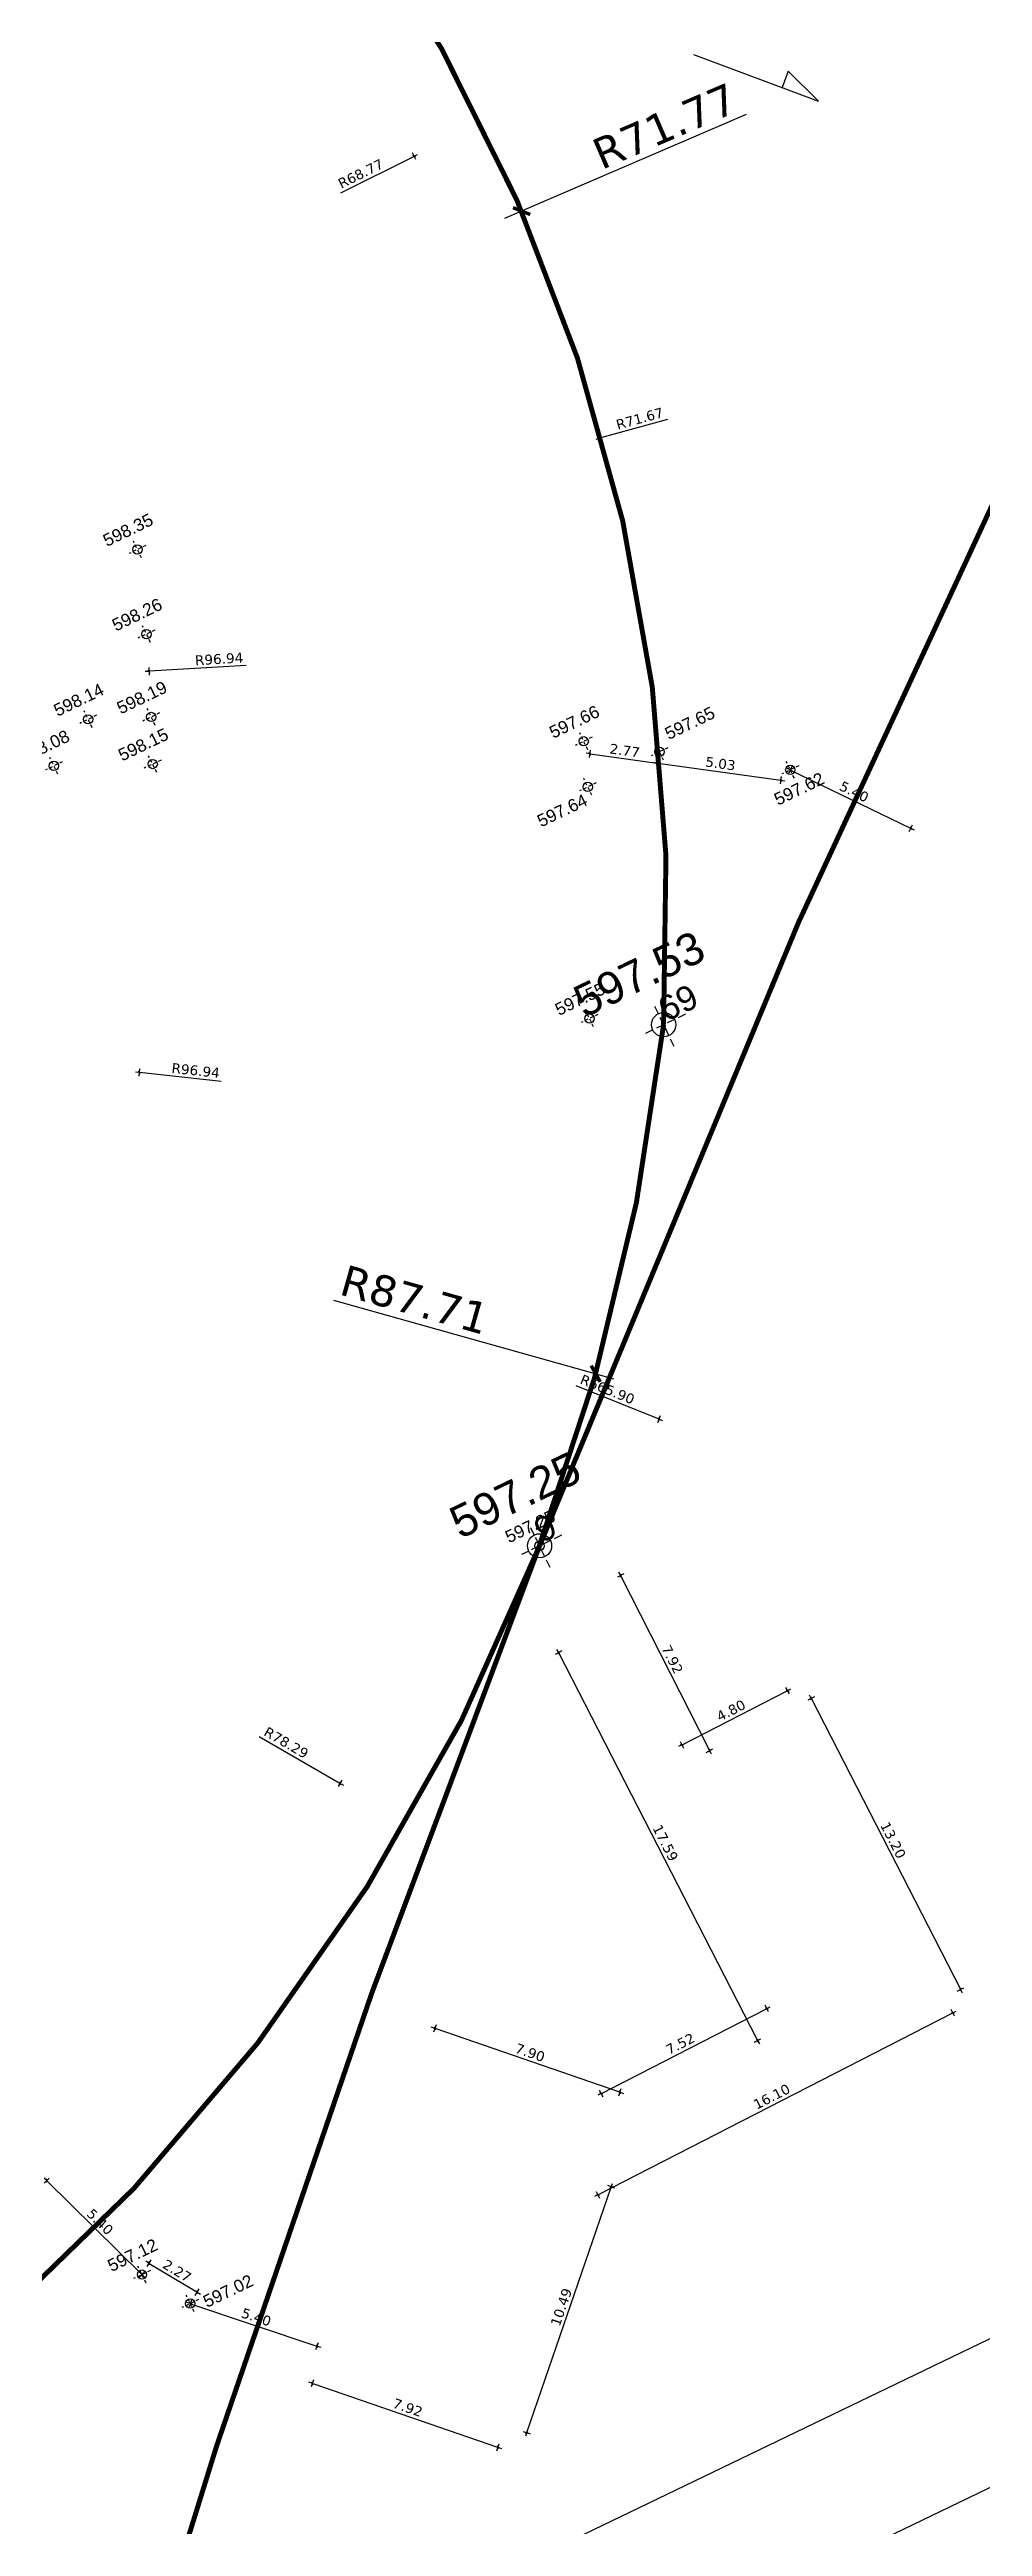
# Model space of a CAD drawing. Header units: metres. Extents: x 679716 to 681053, y 2749449 to 2750332.
# Drawn here: x 680411 to 680448.7, y 2749916.6 to 2750016.5 of the extents above; entities that cross this region are included whole.
import ezdxf
from ezdxf.enums import TextEntityAlignment as Align

# ---------------------------------------------------------------- set-up
doc = ezdxf.new("R2010")
doc.units = ezdxf.units.M
doc.header["$PDSIZE"] = -1
doc.linetypes.add('DASHEDX2', pattern=[1.5, 1, -0.5])
for name, color, linetype in [('01-TX-Length Dimensions 250', 80, 'Continuous'), ('01-TX-Level Main Dimensions 250', 152, 'Continuous'), ('01-TX-Level Secondary Dimensions 250', 10, 'Continuous'), ('01-TX-Main Altimetry 1000', 242, 'Continuous'), ('01-TX-Secondary Altimetry 1000', 152, 'Continuous'), ('01-TX-Secondary Dimensions 1000', 152, 'Continuous')]:
    doc.layers.add(name, color=color, linetype=linetype)
doc.layers.add('02-L-Main Axis', color=244, linetype='DASHEDX2', lineweight=50, true_color=0xa50029)
doc.layers.add('02-L-Secondary Axis', color=154, linetype='DASHEDX2', lineweight=50, true_color=0x0052a5)
doc.layers.add('02-L-Main Axis POINTS', color=242, linetype='DASHEDX2', lineweight=50)
doc.layers.add('02-L-Secondary Axis POINTS', color=152, linetype='DASHEDX2', lineweight=50)
doc.layers.add('03-BK-Arrow', color=153, linetype='Continuous', true_color=0x4491cf)
doc.styles.add('E100', font='verdana.ttf', dxfattribs={"height": 0.4})
doc.styles.add('E500', font='verdana.ttf', dxfattribs={"height": 1.25})
doc.styles.get("Standard").update_dxf_attribs({"font": 'arial.ttf'})
doc.dimstyles.new('E1000', dxfattribs={"dimscale": 0.03, "dimtxt": 1.25, "dimasz": 1, "dimexe": 0.1, "dimexo": 1, "dimgap": 8, "dimtad": 1, "dimzin": 0, "dimdsep": 46, "dimtxsty": 'E500', "dimblk1": 'LINCOT500', "dimblk2": 'LINCOT500', "dimsah": 1, "dimcen": 0.1, "dimdle": 0.1, "dimse1": 1, "dimse2": 1, "dimclrt": 256, "dimazin": 0, "dimtfac": 0.0153846153846154, "dimtofl": 0, "dimtmove": 0, "dimatfit": 3, "dimldrblk": 'LINCOT500', "dimfxl": 1, "dimtolj": 1, "dimtzin": 0, "dimarcsym": 0})
doc.dimstyles.new('E250', dxfattribs={"dimscale": 0.03, "dimtxt": 0.4, "dimasz": 0.5, "dimexe": 0.1, "dimexo": 1, "dimgap": 4, "dimtad": 1, "dimzin": 0, "dimdsep": 46, "dimtxsty": 'E100', "dimblk1": 'LINCOT200', "dimblk2": 'LINCOT200', "dimsah": 1, "dimcen": 0.1, "dimdle": 0.1, "dimse1": 1, "dimse2": 1, "dimclrt": 256, "dimadec": 0, "dimazin": 0, "dimtfac": 0.0153846153846154, "dimtofl": 0, "dimtmove": 0, "dimatfit": 3, "dimldrblk": 'LINCOT200', "dimfxl": 1, "dimtolj": 1, "dimtzin": 0, "dimarcsym": 0})

# ---------------------------------------------------------------- blocks, each defined once
blk = doc.blocks.new('LINCOT200')
for p, q in [((0, -9.999961704014426), (0, 10.00003829598554)), ((3.695e-13, 3.82959855756e-05), (10.00000000000051, 3.82959855756e-05))]:
    blk.add_line(p, q)
at = {"const_width": 1.875}
blk.add_lwpolyline([(3.535533801624467, -3.535495714255787), (-3.535533950636761, 3.535572157214076)], dxfattribs=at)
blk = doc.blocks.new('*D11')
at = {"layer": '01-TX-Length Dimensions 250', "color": 0, "lineweight": -2, "transparency": 16777216}
blk.add_line((680415.9977320724, 2749902.242048885), (680497.928145641, 2749941.726126732), dxfattribs=at)
at = {"layer": '01-TX-Length Dimensions 250', "color": 0, "lineweight": -2, "transparency": 16777216, "xscale": 0.015, "yscale": 0.015, "zscale": 0.015}
for p, rotation in [((680497.9416583378, 2749941.732638799), 25.73044521800444), ((680415.9842193755, 2749902.235536818), 205.7304452180044)]:
    blk.add_blockref('LINCOT200', p, dxfattribs=dict(at, rotation=rotation))
at = {"layer": '01-TX-Length Dimensions 250', "transparency": 16777216, "insert": (680456.8200494903, 2749922.280586689), "char_height": 0.4, "attachment_point": 5, "rotation": 25.730445218004437, "style": 'E100'}
blk.add_mtext('\\A1;90.98', dxfattribs=at)
blk = doc.blocks.new('*U339')
at = {"linetype": 'DASHEDX2', "ltscale": 0.5}
for points in [[(1.499999997206032, 0), (-1.500000000465661, 0)], [(9.313226e-10, -1.500000000931322), (-9.313226e-10, 1.499999999068677)]]:
    blk.add_lwpolyline(points, dxfattribs=at)
blk.add_circle((-2.3283064e-09, -9.313226e-10), 0.7500000000000017)
at = {"ltscale": 0.3}
blk.add_attdef('COTES', text='', height=2, dxfattribs=at).set_placement((-0.0408111424338342, -3.357672332893501), align=Align.MIDDLE)
blk = doc.blocks.new('Cotes Altimetriques')
at = {"linetype": 'DASHEDX2', "ltscale": 0.5}
for points in [[(1.499999997206032, 0), (-1.500000000465661, 0)], [(9.313226e-10, -1.500000000931322), (-9.313226e-10, 1.499999999068677)]]:
    blk.add_lwpolyline(points, dxfattribs=at)
blk.add_circle((-2.3283064e-09, -9.313226e-10), 0.7500000000000017)
at = {"ltscale": 0.3}
blk.add_attdef('COTES', text='', height=2, dxfattribs=at).set_placement((-9.313226e-10, 3.499999999068677), align=Align.MIDDLE)
blk = doc.blocks.new('*U470')
at = {"linetype": 'DASHEDX2', "ltscale": 0.5}
for points in [[(1.499999997206032, 0), (-1.500000000465661, 0)], [(9.313226e-10, -1.500000000931322), (-9.313226e-10, 1.499999999068677)]]:
    blk.add_lwpolyline(points, dxfattribs=at)
blk.add_circle((-2.3283064e-09, -9.313226e-10), 0.7500000000000017)
at = {"ltscale": 0.3}
blk.add_attdef('COTES', text='', height=2, dxfattribs=at).set_placement((6.385991006196904, -0.8021600109596818), align=Align.MIDDLE)
blk = doc.blocks.new('*D205')
at = {"layer": '01-TX-Length Dimensions 250', "color": 0, "lineweight": -2, "transparency": 16777216}
blk.add_line((680494.8518481269, 2749946.252046318), (680416.964121403, 2749908.711058517), dxfattribs=at)
at = {"layer": '01-TX-Length Dimensions 250', "color": 0, "lineweight": -2, "transparency": 16777216, "xscale": 0.015, "yscale": 0.015, "zscale": 0.015}
for p, rotation in [((680494.8653604729, 2749946.258559114), 25.73353157024158), ((680416.9506090567, 2749908.704545721), 205.7335315702416)]:
    blk.add_blockref('LINCOT200', p, dxfattribs=dict(at, rotation=rotation))
at = {"layer": '01-TX-Length Dimensions 250', "transparency": 16777216, "insert": (680455.7650794272, 2749927.778043601), "char_height": 0.4, "attachment_point": 5, "rotation": 25.733531570241624, "style": 'E100'}
blk.add_mtext('\\A1;86.49', dxfattribs=at)
blk = doc.blocks.new('*D462')
at = {"layer": '01-TX-Length Dimensions 250', "color": 0, "lineweight": -2, "transparency": 16777216}
for p, q in [((680432.2640399695, 2749962.600798595), (680435.6090608432, 2749961.252107386)), ((681053.2131965726, 2749712.236825916), (681053.2191965727, 2749712.236825916)), ((681053.2161965726, 2749712.233825916), (681053.2161965726, 2749712.239825916))]:
    blk.add_line(p, q, dxfattribs=at)
at = {"layer": '01-TX-Length Dimensions 250', "color": 0, "lineweight": -2, "transparency": 16777216, "xscale": 0.015, "yscale": 0.015, "zscale": 0.015, "rotation": 338.0410202678765}
blk.add_blockref('LINCOT200', (680435.6229726204, 2749961.246498246), dxfattribs=at)
at = {"layer": '01-TX-Length Dimensions 250', "transparency": 16777216, "insert": (680433.5375033598, 2749962.441211966), "char_height": 0.4, "attachment_point": 5, "rotation": 338.0410202678765, "style": 'E100'}
blk.add_mtext('\\A1;R665.90', dxfattribs=at)
blk = doc.blocks.new('*D469')
at = {"layer": '01-TX-Length Dimensions 250', "color": 0, "lineweight": -2, "transparency": 16777216}
blk.add_line((680415.0479053681, 2749927.173396547), (680416.9701518825, 2749926.01918575), dxfattribs=at)
at = {"layer": '01-TX-Length Dimensions 250', "color": 0, "lineweight": -2, "transparency": 16777216, "xscale": 0.015, "yscale": 0.015, "zscale": 0.015}
for p, rotation in [((680415.0350455216, 2749927.181118228), 149.0173355628244), ((680416.9830117289, 2749926.01146407), 329.0173355628244)]:
    blk.add_blockref('LINCOT200', p, dxfattribs=dict(at, rotation=rotation))
at = {"layer": '01-TX-Length Dimensions 250', "transparency": 16777216, "insert": (680416.1759012815, 2749926.874204319), "char_height": 0.4, "attachment_point": 5, "rotation": 329.0173355628244, "style": 'E100'}
blk.add_mtext('\\A1;2.27', dxfattribs=at)
blk = doc.blocks.new('*D510')
at = {"layer": '01-TX-Length Dimensions 250', "color": 0, "lineweight": -2, "transparency": 16777216}
blk.add_line((680416.7195867321, 2749925.544232806), (680421.8112688245, 2749923.837869689), dxfattribs=at)
at = {"layer": '01-TX-Length Dimensions 250', "color": 0, "lineweight": -2, "transparency": 16777216, "xscale": 0.015, "yscale": 0.015, "zscale": 0.015}
for p, rotation in [((680416.7053641567, 2749925.548999183), 161.4725783483311), ((680421.8254913999, 2749923.833103311), 341.4725783483311)]:
    blk.add_blockref('LINCOT200', p, dxfattribs=dict(at, rotation=rotation))
at = {"layer": '01-TX-Length Dimensions 250', "transparency": 16777216, "insert": (680419.3697140221, 2749925.002234954), "char_height": 0.4, "attachment_point": 5, "rotation": 341.4725783483311, "style": 'E100'}
blk.add_mtext('\\A1;5.40', dxfattribs=at)
blk = doc.blocks.new('*D511')
at = {"layer": '01-TX-Length Dimensions 250', "color": 0, "lineweight": -2, "transparency": 16777216}
blk.add_line((680414.7467689381, 2749926.729334942), (680410.9238182039, 2749930.500534709), dxfattribs=at)
at = {"layer": '01-TX-Length Dimensions 250', "color": 0, "lineweight": -2, "transparency": 16777216, "xscale": 0.015, "yscale": 0.015, "zscale": 0.015}
for p, rotation in [((680410.9131395705, 2749930.511068786), 135.3904407984212), ((680414.7574475713, 2749926.718800865), 315.3904407984212)]:
    blk.add_blockref('LINCOT200', p, dxfattribs=dict(at, rotation=rotation))
at = {"layer": '01-TX-Length Dimensions 250', "transparency": 16777216, "insert": (680413.0657745656, 2749928.848578638), "char_height": 0.4, "attachment_point": 5, "rotation": 315.39044079842125, "style": 'E100'}
blk.add_mtext('\\A1;5.40', dxfattribs=at)
blk = doc.blocks.new('*D512')
at = {"layer": '01-TX-Length Dimensions 250', "color": 0, "lineweight": -2, "transparency": 16777216}
blk.add_line((680440.9291293869, 2749987.432282109), (680445.7659527165, 2749985.09462387), dxfattribs=at)
at = {"layer": '01-TX-Length Dimensions 250', "color": 0, "lineweight": -2, "transparency": 16777216, "xscale": 0.015, "yscale": 0.015, "zscale": 0.015}
for p, rotation in [((680440.9156239998, 2749987.438809322), 154.2053150261801), ((680445.7794581037, 2749985.088096656), 334.2053150261801)]:
    blk.add_blockref('LINCOT200', p, dxfattribs=dict(at, rotation=rotation))
at = {"layer": '01-TX-Length Dimensions 250', "transparency": 16777216, "insert": (680443.4903536234, 2749986.558944934), "char_height": 0.4, "attachment_point": 5, "rotation": 334.20531502618013, "style": 'E100'}
blk.add_mtext('\\A1;5.40', dxfattribs=at)
blk = doc.blocks.new('*D586')
at = {"layer": '01-TX-Length Dimensions 250', "color": 0, "lineweight": -2, "transparency": 16777216}
blk.add_line((680419.4887575873, 2749948.431969423), (680422.7443423449, 2749946.551552663), dxfattribs=at)
at = {"layer": '01-TX-Length Dimensions 250', "color": 0, "lineweight": -2, "transparency": 16777216, "xscale": 0.015, "yscale": 0.015, "zscale": 0.015, "rotation": 329.9893884905889}
blk.add_blockref('LINCOT200', (680422.7573313368, 2749946.544050258), dxfattribs=at)
at = {"layer": '01-TX-Length Dimensions 250', "transparency": 16777216, "insert": (680420.5763487272, 2749948.183871234), "char_height": 0.4, "attachment_point": 5, "rotation": 329.9893884905889, "style": 'E100'}
blk.add_mtext('\\A1;R78.29', dxfattribs=at)
blk = doc.blocks.new('*D587')
at = {"layer": '01-TX-Length Dimensions 250', "color": 0, "lineweight": -2, "transparency": 16777216}
blk.add_line((680422.7746632204, 2750010.729885001), (680425.7280240891, 2750012.199070008), dxfattribs=at)
at = {"layer": '01-TX-Length Dimensions 250', "color": 0, "lineweight": -2, "transparency": 16777216, "xscale": 0.015, "yscale": 0.015, "zscale": 0.015, "rotation": 26.44860292050692}
blk.add_blockref('LINCOT200', (680425.741454103, 2750012.205750931), dxfattribs=at)
at = {"layer": '01-TX-Length Dimensions 250', "transparency": 16777216, "insert": (680423.5831000251, 2750011.499661443), "char_height": 0.4, "attachment_point": 5, "rotation": 26.44860292050693, "style": 'E100'}
blk.add_mtext('\\A1;R68.77', dxfattribs=at)
blk = doc.blocks.new('*D597')
at = {"layer": '01-TX-Length Dimensions 250', "color": 0, "lineweight": -2, "transparency": 16777216}
for p, q in [((680390.2809552233, 2749988.603999935), (680390.9078054528, 2749986.187474985)), ((680417.847494233, 2749882.322665475), (680417.853494233, 2749882.322665475)), ((680417.8504942328, 2749882.319665475), (680417.8504942332, 2749882.325665475))]:
    blk.add_line(p, q, dxfattribs=at)
at = {"layer": '01-TX-Length Dimensions 250', "color": 0, "lineweight": -2, "transparency": 16777216, "xscale": 0.015, "yscale": 0.015, "zscale": 0.015, "rotation": 284.5420920420937}
blk.add_blockref('LINCOT200', (680390.9115718205, 2749986.172955533), dxfattribs=at)
at = {"layer": '01-TX-Length Dimensions 250', "transparency": 16777216, "insert": (680390.9103063997, 2749987.485437385), "char_height": 0.4, "attachment_point": 5, "rotation": 284.5420920420937, "style": 'E100'}
blk.add_mtext('\\A1;R107.29', dxfattribs=at)
blk = doc.blocks.new('*D598')
at = {"layer": '01-TX-Length Dimensions 250', "color": 0, "lineweight": -2, "transparency": 16777216}
blk.add_line((680378.6496514648, 2750006.62666714), (680376.2562056741, 2750007.584304912), dxfattribs=at)
at = {"layer": '01-TX-Length Dimensions 250', "color": 0, "lineweight": -2, "transparency": 16777216, "xscale": 0.015, "yscale": 0.015, "zscale": 0.015, "rotation": 158.1932363836775}
blk.add_blockref('LINCOT200', (680376.2422790445, 2750007.589877074), dxfattribs=at)
at = {"layer": '01-TX-Length Dimensions 250', "transparency": 16777216, "insert": (680377.7806978143, 2750007.328843836), "char_height": 0.4, "attachment_point": 5, "rotation": 338.1932363836776, "style": 'E100'}
blk.add_mtext('\\A1;R59.18', dxfattribs=at)
blk = doc.blocks.new('*D599')
at = {"layer": '01-TX-Length Dimensions 250', "color": 0, "lineweight": -2, "transparency": 16777216}
for p, q in [((680431.1803131006, 2749985.607504447), (680431.1863131006, 2749985.607504447)), ((680431.1833131007, 2749985.604504447), (680431.1833131007, 2749985.610504448)), ((680368.1639359131, 2749981.694360666), (680370.3100342354, 2749981.827621128))]:
    blk.add_line(p, q, dxfattribs=at)
at = {"layer": '01-TX-Length Dimensions 250', "color": 0, "lineweight": -2, "transparency": 16777216, "xscale": 0.015, "yscale": 0.015, "zscale": 0.015, "rotation": 3.553179040506433}
blk.add_blockref('LINCOT200', (680370.3250054009, 2749981.828550751), dxfattribs=at)
at = {"layer": '01-TX-Length Dimensions 250', "transparency": 16777216, "insert": (680369.2091014562, 2749982.08902704), "char_height": 0.4, "attachment_point": 5, "rotation": 3.553179040506437, "style": 'E100'}
blk.add_mtext('\\A1;R60.98', dxfattribs=at)
blk = doc.blocks.new('*D601')
at = {"layer": '01-TX-Length Dimensions 250', "color": 0, "lineweight": -2, "transparency": 16777216}
blk.add_line((680386.6521922145, 2749951.189780705), (680384.3741968177, 2749949.429137091), dxfattribs=at)
at = {"layer": '01-TX-Length Dimensions 250', "color": 0, "lineweight": -2, "transparency": 16777216, "xscale": 0.015, "yscale": 0.015, "zscale": 0.015, "rotation": 217.7001368754177}
blk.add_blockref('LINCOT200', (680384.3623284867, 2749949.419964157), dxfattribs=at)
at = {"layer": '01-TX-Length Dimensions 250', "transparency": 16777216, "insert": (680385.6061962433, 2749950.797320533), "char_height": 0.4, "attachment_point": 5, "rotation": 37.7001368754177, "style": 'E100'}
blk.add_mtext('\\A1;R59.18', dxfattribs=at)
blk = doc.blocks.new('*D602')
at = {"layer": '01-TX-Length Dimensions 250', "color": 0, "lineweight": -2, "transparency": 16777216}
for p, q in [((680325.7903533943, 2749943.20554184), (680328.3499900887, 2749941.512756634)), ((680417.8474942358, 2749882.322665467), (680417.8534942359, 2749882.322665467)), ((680417.8504942361, 2749882.319665466), (680417.8504942358, 2749882.325665467))]:
    blk.add_line(p, q, dxfattribs=at)
at = {"layer": '01-TX-Length Dimensions 250', "color": 0, "lineweight": -2, "transparency": 16777216, "xscale": 0.015, "yscale": 0.015, "zscale": 0.015, "rotation": 326.5218181554146}
blk.add_blockref('LINCOT200', (680328.3625015276, 2749941.504482343), dxfattribs=at)
at = {"layer": '01-TX-Length Dimensions 250', "transparency": 16777216, "insert": (680327.0063717007, 2749942.794975694), "char_height": 0.4, "attachment_point": 5, "rotation": 326.5218181554146, "style": 'E100'}
blk.add_mtext('\\A1;R107.29', dxfattribs=at)
blk = doc.blocks.new('*D607')
at = {"layer": '01-TX-Length Dimensions 250', "color": 0, "lineweight": -2, "transparency": 16777216}
for p, q in [((680318.2668819888, 2749985.664731048), (680318.272881989, 2749985.664731048)), ((680318.2698819888, 2749985.661731049), (680318.2698819888, 2749985.667731049)), ((680417.9525799837, 2749974.867632379), (680414.661487686, 2749975.224105959))]:
    blk.add_line(p, q, dxfattribs=at)
at = {"layer": '01-TX-Length Dimensions 250', "color": 0, "lineweight": -2, "transparency": 16777216, "xscale": 0.015, "yscale": 0.015, "zscale": 0.015, "rotation": 173.8181266870419}
blk.add_blockref('LINCOT200', (680414.6465749098, 2749975.225721231), dxfattribs=at)
at = {"layer": '01-TX-Length Dimensions 250', "transparency": 16777216, "insert": (680416.9234423278, 2749975.309216084), "char_height": 0.4, "attachment_point": 5, "rotation": 353.8181266870419, "style": 'E100'}
blk.add_mtext('\\A1;R96.94', dxfattribs=at)
blk = doc.blocks.new('*D608')
at = {"layer": '01-TX-Length Dimensions 250', "color": 0, "lineweight": -2, "transparency": 16777216}
for p, q in [((680418.9566370253, 2749991.649616691), (680415.0544469649, 2749991.417667997)), ((680318.2668819885, 2749985.664731052), (680318.2728819886, 2749985.664731052)), ((680318.2698819886, 2749985.661731052), (680318.2698819886, 2749985.667731051))]:
    blk.add_line(p, q, dxfattribs=at)
at = {"layer": '01-TX-Length Dimensions 250', "color": 0, "lineweight": -2, "transparency": 16777216, "xscale": 0.015, "yscale": 0.015, "zscale": 0.015, "rotation": 183.4016955648321}
blk.add_blockref('LINCOT200', (680415.0394733939, 2749991.416777958), dxfattribs=at)
at = {"layer": '01-TX-Length Dimensions 250', "transparency": 16777216, "insert": (680417.8683447024, 2749991.913700585), "char_height": 0.4, "attachment_point": 5, "rotation": 3.4016955648320617, "style": 'E100'}
blk.add_mtext('\\A1;R96.94', dxfattribs=at)
blk = doc.blocks.new('*D738')
at = {"layer": '01-TX-Length Dimensions 250', "color": 0, "lineweight": -2, "transparency": 16777216}
blk.add_line((680435.5770806657, 2749987.709819127), (680440.5273808803, 2749987.023689493), dxfattribs=at)
at = {"layer": '01-TX-Length Dimensions 250', "color": 0, "lineweight": -2, "transparency": 16777216, "xscale": 0.015, "yscale": 0.015, "zscale": 0.015}
for p, rotation in [((680435.5622227046, 2749987.711878495), 172.1088721185942), ((680440.5422388413, 2749987.021630126), 352.1088721185942)]:
    blk.add_blockref('LINCOT200', p, dxfattribs=dict(at, rotation=rotation))
at = {"layer": '01-TX-Length Dimensions 250', "transparency": 16777216, "insert": (680438.0973072707, 2749987.691973025), "char_height": 0.4, "attachment_point": 5, "rotation": 352.1088721185942, "style": 'E100'}
blk.add_mtext('\\A1;5.03', dxfattribs=at)
blk = doc.blocks.new('*D739')
at = {"layer": '01-TX-Length Dimensions 250', "color": 0, "lineweight": -2, "transparency": 16777216}
blk.add_line((680432.8370582284, 2749988.089602983), (680435.5473656638, 2749987.713944504), dxfattribs=at)
at = {"layer": '01-TX-Length Dimensions 250', "color": 0, "lineweight": -2, "transparency": 16777216, "xscale": 0.015, "yscale": 0.015, "zscale": 0.015}
for p, rotation in [((680432.8222002675, 2749988.091662351), 172.1088721035102), ((680435.562223625, 2749987.711885136), 352.1088721035102)]:
    blk.add_blockref('LINCOT200', p, dxfattribs=dict(at, rotation=rotation))
at = {"layer": '01-TX-Length Dimensions 250', "transparency": 16777216, "insert": (680434.2367167817, 2749988.222868018), "char_height": 0.4, "attachment_point": 5, "rotation": 352.10887210351024, "style": 'E100'}
blk.add_mtext('\\A1;2.77', dxfattribs=at)
blk = doc.blocks.new('*D742')
at = {"layer": '01-TX-Length Dimensions 250', "color": 0, "lineweight": -2, "transparency": 16777216}
for p, q in [((680427.2946800293, 2750020.799279767), (680425.0575765359, 2750019.409230824)), ((680364.1688088482, 2749981.577187162), (680364.1748088482, 2749981.577187162)), ((680364.1718088482, 2749981.574187162), (680364.1718088482, 2749981.580187163))]:
    blk.add_line(p, q, dxfattribs=at)
at = {"layer": '01-TX-Length Dimensions 250', "color": 0, "lineweight": -2, "transparency": 16777216, "xscale": 0.015, "yscale": 0.015, "zscale": 0.015, "rotation": 211.8552072953647}
blk.add_blockref('LINCOT200', (680425.0448357676, 2750019.401314207), dxfattribs=at)
at = {"layer": '01-TX-Length Dimensions 250', "transparency": 16777216, "insert": (680426.2155919095, 2750020.514849857), "char_height": 0.4, "attachment_point": 5, "rotation": 31.855207295364686, "style": 'E100'}
blk.add_mtext('\\A1;R71.67', dxfattribs=at)
blk = doc.blocks.new('*D743')
at = {"layer": '01-TX-Length Dimensions 250', "color": 0, "lineweight": -2, "transparency": 16777216}
for p, q in [((680435.9554867196, 2750001.585845578), (680433.2218277967, 2750000.82387785)), ((680364.1688085567, 2749981.577187685), (680364.1748085571, 2749981.577187686)), ((680364.1718085569, 2749981.574187685), (680364.1718085572, 2749981.580187685))]:
    blk.add_line(p, q, dxfattribs=at)
at = {"layer": '01-TX-Length Dimensions 250', "color": 0, "lineweight": -2, "transparency": 16777216, "xscale": 0.015, "yscale": 0.015, "zscale": 0.015, "rotation": 195.5750399489205}
blk.add_blockref('LINCOT200', (680433.2073786024, 2750000.819850347), dxfattribs=at)
at = {"layer": '01-TX-Length Dimensions 250', "transparency": 16777216, "insert": (680434.8399319533, 2750001.615326214), "char_height": 0.4, "attachment_point": 5, "rotation": 15.575039948920578, "style": 'E100'}
blk.add_mtext('\\A1;R71.67', dxfattribs=at)
blk = doc.blocks.new('*U746')
at = {"linetype": 'DASHEDX2', "ltscale": 0.5}
for points in [[(1.499999997206032, 0), (-1.500000000465661, 0)], [(9.313226e-10, -1.500000000931322), (-9.313226e-10, 1.499999999068677)]]:
    blk.add_lwpolyline(points, dxfattribs=at)
blk.add_circle((-2.3283064e-09, -9.313226e-10), 0.7500000000000017)
at = {"ltscale": 0.3}
blk.add_attdef('COTES', text='', height=2, dxfattribs=at).set_placement((6.425433322015458, 2.057600265617778), align=Align.MIDDLE)
blk = doc.blocks.new('*U758')
at = {"linetype": 'DASHEDX2', "ltscale": 0.5}
for points in [[(1.499999997206032, 0), (-1.500000000465661, 0)], [(9.313226e-10, -1.500000000931322), (-9.313226e-10, 1.499999999068677)]]:
    blk.add_lwpolyline(points, dxfattribs=at)
blk.add_circle((-2.3283064e-09, -9.313226e-10), 0.7500000000000017)
at = {"ltscale": 0.3}
blk.add_attdef('COTES', text='', height=2, dxfattribs=at).set_placement((-5.365121126764345, -1.628168177600056), align=Align.MIDDLE)
blk = doc.blocks.new('LINCOT500')
for p, q in [((0, -24.99990426003608), (0, 25.00009573996387)), ((9.237e-13, 9.5739963939e-05), (25.00000000000128, 9.5739963939e-05))]:
    blk.add_line(p, q)
at = {"const_width": 4.6875}
blk.add_lwpolyline([(8.838834504061197, -8.838739285639491), (-8.838834876591932, 8.838930393035184)], dxfattribs=at)
blk = doc.blocks.new('*D847')
at = {"layer": '01-TX-Secondary Dimensions 1000', "color": 0, "lineweight": -2, "transparency": 16777216}
blk.add_line((680417.3279778104, 2749899.506494652), (680499.2331898294, 2749938.984090294), dxfattribs=at)
at = {"layer": '01-TX-Secondary Dimensions 1000', "color": 0, "lineweight": -2, "transparency": 16777216, "xscale": 0.03, "yscale": 0.03, "zscale": 0.03}
for p, rotation in [((680499.2602144924, 2749938.997115946), 25.73365995811271), ((680417.3009531474, 2749899.493469001), 205.7336599581127)]:
    blk.add_blockref('LINCOT500', p, dxfattribs=dict(at, rotation=rotation))
at = {"layer": '01-TX-Secondary Dimensions 1000', "transparency": 16777216, "insert": (680457.8926179932, 2749920.050215437), "char_height": 1.25, "attachment_point": 5, "rotation": 25.733659958112725, "style": 'E500'}
blk.add_mtext('\\A1;90.98', dxfattribs=at)
blk = doc.blocks.new('*D1050')
at = {"layer": '01-TX-Secondary Dimensions 1000', "color": 0, "lineweight": -2, "transparency": 16777216}
blk.add_line((680422.4798126403, 2749966.047555107), (680433.0349206954, 2749963.08135953), dxfattribs=at)
at = {"layer": '01-TX-Secondary Dimensions 1000', "color": 0, "lineweight": -2, "transparency": 16777216, "xscale": 0.03, "yscale": 0.03, "zscale": 0.03, "rotation": 344.3035794143684}
blk.add_blockref('LINCOT500', (680433.0638019547, 2749963.073243321), dxfattribs=at)
at = {"layer": '01-TX-Secondary Dimensions 1000', "transparency": 16777216, "insert": (680425.7646778598, 2749966.052597351), "char_height": 1.25, "attachment_point": 5, "rotation": 344.30357941436836, "style": 'E500'}
blk.add_mtext('\\A1;R87.71', dxfattribs=at)
blk = doc.blocks.new('*D1051')
at = {"layer": '01-TX-Secondary Dimensions 1000', "color": 0, "lineweight": -2, "transparency": 16777216}
for p, q in [((680439.1295773651, 2750013.893931958), (680430.1025685514, 2750010.002093361)), ((680364.1688097103, 2749981.577187918), (680364.1748097105, 2749981.577187917)), ((680364.1718097101, 2749981.574187917), (680364.17180971, 2749981.580187918))]:
    blk.add_line(p, q, dxfattribs=at)
at = {"layer": '01-TX-Secondary Dimensions 1000', "color": 0, "lineweight": -2, "transparency": 16777216, "xscale": 0.03, "yscale": 0.03, "zscale": 0.03, "rotation": 203.3224534786282}
blk.add_blockref('LINCOT500', (680430.075019812, 2750009.990216199), dxfattribs=at)
at = {"layer": '01-TX-Secondary Dimensions 1000', "transparency": 16777216, "insert": (680435.8492609222, 2750013.423932659), "char_height": 1.25, "attachment_point": 5, "rotation": 23.322453478628166, "style": 'E500'}
blk.add_mtext('\\A1;R71.77', dxfattribs=at)
blk = doc.blocks.new('Sec Axes Points')
at = {"layer": '02-L-Secondary Axis POINTS'}
blk.add_point((681435.8028788809, 2749977.158680557), dxfattribs=at)
blk.add_text('69', height=1, rotation=26, dxfattribs=at).set_placement((681435.902878881, 2749977.258680558))
blk = doc.blocks.new('Main Axes points')
at = {"layer": '02-L-Main Axis POINTS'}
blk.add_point((680430.7987571748, 2749956.128916505), dxfattribs=at)
blk.add_text('9', height=1, rotation=26, dxfattribs=at).set_placement((680430.8987571747, 2749956.228916506))
blk = doc.blocks.new('ARROW')
blk.add_lwpolyline([(-6.519336299272254, -16.71145561663434), (2.328306e-10, 4.656613e-10), (-4.100866376655176, -3.993936418555676), (-1.893946769181638, -4.854881834238767)])
blk = doc.blocks.new('*D1805')
at = {"layer": '01-TX-Length Dimensions 250', "color": 0, "lineweight": -2, "transparency": 16777216}
blk.add_line((680437.6500436525, 2749947.876074979), (680434.0782119727, 2749954.915097267), dxfattribs=at)
at = {"layer": '01-TX-Length Dimensions 250', "color": 0, "lineweight": -2, "transparency": 16777216, "xscale": 0.015, "yscale": 0.015, "zscale": 0.015}
for p, rotation in [((680434.071424346, 2749954.928473669), 116.9047374984099), ((680437.6568312793, 2749947.862698577), 296.90473749841)]:
    blk.add_blockref('LINCOT200', p, dxfattribs=dict(at, rotation=rotation))
at = {"layer": '01-TX-Length Dimensions 250', "transparency": 16777216, "insert": (680436.1566778339, 2749951.544035637), "char_height": 0.4, "attachment_point": 5, "rotation": 296.90473749840993, "style": 'E100'}
blk.add_mtext('\\A1;7.92', dxfattribs=at)
blk = doc.blocks.new('*D1806')
at = {"layer": '01-TX-Length Dimensions 250', "color": 0, "lineweight": -2, "transparency": 16777216}
blk.add_line((680436.5513524202, 2749948.10039546), (680440.7953609611, 2749950.277597426), dxfattribs=at)
at = {"layer": '01-TX-Length Dimensions 250', "color": 0, "lineweight": -2, "transparency": 16777216, "xscale": 0.015, "yscale": 0.015, "zscale": 0.015}
for p, rotation in [((680440.8087072175, 2749950.284444135), 27.15809704798059), ((680436.5380061637, 2749948.09354875), 207.1580970479806)]:
    blk.add_blockref('LINCOT200', p, dxfattribs=dict(at, rotation=rotation))
at = {"layer": '01-TX-Length Dimensions 250', "transparency": 16777216, "insert": (680438.5231245148, 2749949.481843247), "char_height": 0.4, "attachment_point": 5, "rotation": 27.15809704798059, "style": 'E100'}
blk.add_mtext('\\A1;4.80', dxfattribs=at)
blk = doc.blocks.new('*D1807')
at = {"layer": '01-TX-Length Dimensions 250', "color": 0, "lineweight": -2, "transparency": 16777216}
blk.add_line((680441.766335946, 2749949.958479086), (680447.7779111278, 2749938.2406853), dxfattribs=at)
at = {"layer": '01-TX-Length Dimensions 250', "color": 0, "lineweight": -2, "transparency": 16777216, "xscale": 0.015, "yscale": 0.015, "zscale": 0.015}
for p, rotation in [((680441.7594889867, 2749949.971825214), 117.1591666885509), ((680447.7847580869, 2749938.227339172), 297.159166688551)]:
    blk.add_blockref('LINCOT200', p, dxfattribs=dict(at, rotation=rotation))
at = {"layer": '01-TX-Length Dimensions 250', "transparency": 16777216, "insert": (680445.0642504846, 2749944.249451968), "char_height": 0.4, "attachment_point": 5, "rotation": 297.15916668855095, "style": 'E100'}
blk.add_mtext('\\A1;13.20', dxfattribs=at)
blk = doc.blocks.new('*D1808')
at = {"layer": '01-TX-Length Dimensions 250', "color": 0, "lineweight": -2, "transparency": 16777216}
blk.add_line((680447.465314175, 2749937.276474609), (680433.1662321406, 2749929.9404573), dxfattribs=at)
at = {"layer": '01-TX-Length Dimensions 250', "color": 0, "lineweight": -2, "transparency": 16777216, "xscale": 0.015, "yscale": 0.015, "zscale": 0.015}
for p, rotation in [((680447.4786602411, 2749937.28332169), 27.15968951296943), ((680433.1528860746, 2749929.933610219), 207.1596895129694)]:
    blk.add_blockref('LINCOT200', p, dxfattribs=dict(at, rotation=rotation))
at = {"layer": '01-TX-Length Dimensions 250', "transparency": 16777216, "insert": (680440.1659620305, 2749933.900472026), "char_height": 0.4, "attachment_point": 5, "rotation": 27.15968951296944, "style": 'E100'}
blk.add_mtext('\\A1;16.10', dxfattribs=at)
blk = doc.blocks.new('*D1809')
at = {"layer": '01-TX-Length Dimensions 250', "color": 0, "lineweight": -2, "transparency": 16777216}
blk.add_line((680430.2850278524, 2749920.35177039), (680433.688042926, 2749930.246780285), dxfattribs=at)
at = {"layer": '01-TX-Length Dimensions 250', "color": 0, "lineweight": -2, "transparency": 16777216, "xscale": 0.015, "yscale": 0.015, "zscale": 0.015}
for p, rotation in [((680433.6929211807, 2749930.260964876), 71.02127898577518), ((680430.2801495977, 2749920.337585799), 251.0212789857752)]:
    blk.add_blockref('LINCOT200', p, dxfattribs=dict(at, rotation=rotation))
at = {"layer": '01-TX-Length Dimensions 250', "transparency": 16777216, "insert": (680431.6761827542, 2749925.406009409), "char_height": 0.4, "attachment_point": 5, "rotation": 71.02127898577518, "style": 'E100'}
blk.add_mtext('\\A1;10.49', dxfattribs=at)
blk = doc.blocks.new('*D1810')
at = {"layer": '01-TX-Length Dimensions 250', "color": 0, "lineweight": -2, "transparency": 16777216}
blk.add_line((680421.644881434, 2749922.323051929), (680429.1035916195, 2749919.757909942), dxfattribs=at)
at = {"layer": '01-TX-Length Dimensions 250', "color": 0, "lineweight": -2, "transparency": 16777216, "xscale": 0.015, "yscale": 0.015, "zscale": 0.015}
for p, rotation in [((680421.6306968427, 2749922.327930184), 161.021277491479), ((680429.1177762107, 2749919.753031687), 341.021277491479)]:
    blk.add_blockref('LINCOT200', p, dxfattribs=dict(at, rotation=rotation))
at = {"layer": '01-TX-Length Dimensions 250', "transparency": 16777216, "insert": (680425.4809269237, 2749921.350706551), "char_height": 0.4, "attachment_point": 5, "rotation": 341.021277491479, "style": 'E100'}
blk.add_mtext('\\A1;7.92', dxfattribs=at)
blk = doc.blocks.new('*D1811')
at = {"layer": '01-TX-Length Dimensions 250', "color": 0, "lineweight": -2, "transparency": 16777216}
blk.add_line((680434.0313384748, 2749934.086354641), (680426.5877831349, 2749936.646438541), dxfattribs=at)
at = {"layer": '01-TX-Length Dimensions 250', "color": 0, "lineweight": -2, "transparency": 16777216, "xscale": 0.015, "yscale": 0.015, "zscale": 0.015}
for p, rotation in [((680426.5735986338, 2749936.651317058), 161.0202185072652), ((680434.0455229759, 2749934.081476123), 341.0202185072653)]:
    blk.add_blockref('LINCOT200', p, dxfattribs=dict(at, rotation=rotation))
at = {"layer": '01-TX-Length Dimensions 250', "transparency": 16777216, "insert": (680430.4163006207, 2749935.67674725), "char_height": 0.4, "attachment_point": 5, "rotation": 341.02021850726527, "style": 'E100'}
blk.add_mtext('\\A1;7.90', dxfattribs=at)
blk = doc.blocks.new('*D1812')
at = {"layer": '01-TX-Length Dimensions 250', "color": 0, "lineweight": -2, "transparency": 16777216}
blk.add_line((680433.2918752201, 2749934.030926402), (680439.9579178895, 2749937.450803679), dxfattribs=at)
at = {"layer": '01-TX-Length Dimensions 250', "color": 0, "lineweight": -2, "transparency": 16777216, "xscale": 0.015, "yscale": 0.015, "zscale": 0.015}
for p, rotation in [((680439.9712640177, 2749937.457650638), 27.15916670181912), ((680433.2785290916, 2749934.024079443), 207.1591667018191)]:
    blk.add_blockref('LINCOT200', p, dxfattribs=dict(at, rotation=rotation))
at = {"layer": '01-TX-Length Dimensions 250', "transparency": 16777216, "insert": (680436.4750267805, 2749936.032991988), "char_height": 0.4, "attachment_point": 5, "rotation": 27.159166701819117, "style": 'E100'}
blk.add_mtext('\\A1;7.52', dxfattribs=at)
blk = doc.blocks.new('*D1813')
at = {"layer": '01-TX-Length Dimensions 250', "color": 0, "lineweight": -2, "transparency": 16777216}
blk.add_line((680439.5907313026, 2749936.177821051), (680431.5744479066, 2749951.803920844), dxfattribs=at)
at = {"layer": '01-TX-Length Dimensions 250', "color": 0, "lineweight": -2, "transparency": 16777216, "xscale": 0.015, "yscale": 0.015, "zscale": 0.015}
for p, rotation in [((680431.5676011964, 2749951.8172671), 117.1580970523991), ((680439.5975780129, 2749936.164474795), 297.1580970523991)]:
    blk.add_blockref('LINCOT200', p, dxfattribs=dict(at, rotation=rotation))
at = {"layer": '01-TX-Length Dimensions 250', "transparency": 16777216, "insert": (680435.8745998404, 2749944.140673959), "char_height": 0.4, "attachment_point": 5, "rotation": 297.15809705239906, "style": 'E100'}
blk.add_mtext('\\A1;17.59', dxfattribs=at)

msp = doc.modelspace()

# ---------------------------------------------------------------- linework, layer by layer
at = {"layer": '02-L-Main Axis', "const_width": 0.2, "flags": 128}
for points in [[(680049.100527731, 2749829.340899271), (680077.8187077836, 2749843.182375295, -0.0401278997667669), (680142.08112454, 2749868.026999407), (680210.5037684004, 2749888.506841684, -0.0624886644650806), (680267.318410562, 2749898.01904802), (680346.1768659377, 2749901.290389938, 0.0617416915967972), (680375.1355366326, 2749906.106064507, 0.0808494777961641), (680402.8826027045, 2749920.005239714, 0.1432942954699881), (680430.7987571748, 2749956.128916505, -0.030569213813599), (680465.1743172851, 2750030.221284806, -0.0093191789091259), (680465.8299834623, 2750031.430355313, -0.2024680104980542), (680511.1391724622, 2750066.285287987), (680570.9779719091, 2750081.959459909)], [(680412.0539633273, 2749901.404854202, -0.0216393212781701), (680430.7987571748, 2749956.128916505)]]:
    msp.add_lwpolyline(points, format="xyb", dxfattribs=at)
at = {"layer": '02-L-Secondary Axis', "const_width": 0.2, "flags": 128}
msp.add_lwpolyline([(680430.7467954092, 2749955.996580216, 0.0622553313910065), (680435.8028788811, 2749977.158680557, 0.2675235747176754), (680403.9088717175, 2750041.339209142, 0.0214190409200681), (680396.2935138438, 2750045.66730063, 0.0357230844110765)], format="xyb", dxfattribs=at)

# ---------------------------------------------------------------- block references
at = {"layer": '01-TX-Level Main Dimensions 250', "ltscale": 0.3, "xscale": 0.25, "yscale": 0.25, "zscale": 0.25, "rotation": 25.73366104797413}
msp.add_blockref('Cotes Altimetriques', (680430.7987571746, 2749956.128916505), dxfattribs=at).add_auto_attribs({'COTES': '597.25'})
at = {"layer": '01-TX-Level Secondary Dimensions 250', "ltscale": 0.3, "xscale": 0.25, "yscale": 0.25, "zscale": 0.25, "rotation": 25.73366104797413}
for name, p, values in [('Cotes Altimetriques', (680414.5721223305, 2749996.335659234), {'COTES': '598.35'}), ('Cotes Altimetriques', (680414.9383370745, 2749992.920739305), {'COTES': '598.26'}), ('Cotes Altimetriques', (680412.5833534792, 2749989.480709384), {'COTES': '598.14'}), ('Cotes Altimetriques', (680415.1313544443, 2749989.575615628), {'COTES': '598.19'}), ('Cotes Altimetriques', (680432.58008617, 2749988.594145216), {'COTES': '597.66'}), ('*U746', (680435.6355037187, 2749988.170653042), {'COTES': '597.65'}), ('Cotes Altimetriques', (680411.2017339328, 2749987.60033451), {'COTES': '598.08'}), ('Cotes Altimetriques', (680415.1893989082, 2749987.676472717), {'COTES': '598.15'}), ('*U339', (680440.9156239996, 2749987.438809323), {'COTES': '597.62'}), ('*U758', (680432.7439379813, 2749986.753403021), {'COTES': '597.64'}), ('Cotes Altimetriques', (680432.8125662118, 2749977.408671466), {'COTES': '597.55'}), ('Cotes Altimetriques', (680414.7574475715, 2749926.718800865), {'COTES': '597.12'}), ('*U470', (680416.705413743, 2749925.549146671), {'COTES': '597.02'})]:
    msp.add_blockref(name, p, dxfattribs=at).add_auto_attribs(values)
at = {"layer": '01-TX-Main Altimetry 1000', "ltscale": 0.3, "xscale": 0.65, "yscale": 0.65, "zscale": 0.65, "rotation": 25.73366104797413}
msp.add_blockref('Cotes Altimetriques', (680430.7987571746, 2749956.128916505), dxfattribs=at).add_auto_attribs({'COTES': '597.25'})
at = {"layer": '01-TX-Secondary Altimetry 1000', "ltscale": 0.3, "xscale": 0.65, "yscale": 0.65, "zscale": 0.65, "rotation": 25.73366104797413}
msp.add_blockref('Cotes Altimetriques', (680435.802878882, 2749977.158680559), dxfattribs=at).add_auto_attribs({'COTES': '597.53'})
at = {"layer": '02-L-Main Axis POINTS'}
msp.add_blockref('Main Axes points', (0, 0), dxfattribs=at)
at = {"layer": '02-L-Secondary Axis POINTS'}
msp.add_blockref('Sec Axes Points', (-1000, 0), dxfattribs=at)
at = {"layer": '03-BK-Arrow', "xscale": 0.3, "yscale": 0.3, "zscale": 0.03, "rotation": 270.9748743558689}
msp.add_blockref('ARROW', (680442.0538001133, 2750014.432251857, -2.37468179e-07), dxfattribs=at)

# ---------------------------------------------------------------- dimensions: what is measured, and where the dimension line sits
at = {"layer": '01-TX-Length Dimensions 250'}
for center, mpoint, picture, middle in [((680364.1718088482, 2749981.577187162), (680425.0448357676, 2750019.401314207), '*D742', (680426.3886622355, 2750020.236315614)), ((680364.1718085604, 2749981.577187689), (680425.741454103, 2750012.205750931), '*D587', (680423.7296944511, 2750011.204976813)), ((680431.183316601, 2749985.607506289), (680376.2422790445, 2750007.589877074), '*D598', (680377.6584320901, 2750007.023262341)), ((680364.1718085571, 2749981.577187686), (680433.2073786024, 2750000.819850347), '*D743', (680434.9279798255, 2750001.299442952)), ((680318.2698819886, 2749985.664731052), (680415.0394733939, 2749991.416777958), '*D608', (680417.8878183591, 2749991.58608542)), ((680318.2698819888, 2749985.664731048), (680414.6465749098, 2749975.225721231), '*D607', (680416.8881008753, 2749974.982931084)), ((680354.9677623505, 2749985.699117977), (680422.7573313368, 2749946.544050258), '*D586', (680420.411729116, 2749947.898863618)), ((680431.1833064777, 2749985.607506947), (680384.3623284867, 2749949.419964157), '*D601', (680385.8074709902, 2749950.536902727)), ((681053.2161965726, 2749712.236825916), (680435.6229726204, 2749961.246498246), '*D462', (680433.41477783, 2749962.136828385)), ((680417.850494236, 2749882.322665467), (680328.3625015276, 2749941.504482343), '*D602', (680326.8252597504, 2749942.521118862))]:
    dim = msp.add_radius_dim(center=center, mpoint=mpoint, dimstyle='E250', dxfattribs=at)
    dim.commit()
    dim.dimension.update_dxf_attribs({"geometry": picture, "text_midpoint": middle, "dimtype": 164})
for center, mpoint, picture, middle in [((680417.8504942332, 2749882.322665475), (680390.9115718205, 2749986.172955533), '*D597', (680390.9103063997, 2749987.485437385)), ((680431.1833131007, 2749985.607504447), (680370.3250054009, 2749981.828550751), '*D599', (680369.2091014562, 2749982.08902704))]:
    dim = msp.add_radius_dim(center=center, mpoint=mpoint, dimstyle='E250', dxfattribs=at)
    dim.commit()
    dim.dimension.update_dxf_attribs({"geometry": picture, "text_midpoint": middle})
for p1, p2, distance, picture, middle in [((680432.8859698994, 2749988.551748618), (680435.6259932568, 2749988.171971403), -0.46448459500604505, '*D739', (680434.2367167817, 2749988.222868018)), ((680435.6259932568, 2749988.171971403), (680440.6060093936, 2749987.481723035), -0.4644913006779234, '*D738', (680438.0973072707, 2749987.691973025)), ((680440.9156239997, 2749987.438809323), (680445.7794581037, 2749985.088096656), 0, '*D512', (680443.4903536234, 2749986.558944934)), ((680436.8630641083, 2749947.459914978), (680433.2776571749, 2749954.52569007), -0.8901128859358828, '*D1805', (680436.1566778339, 2749951.544035637)), ((680440.418615019, 2749936.585671727), (680432.3886382026, 2749952.238464034), 0.922772248737309, '*D1813', (680435.8745998404, 2749944.140673959)), ((680436.8630641083, 2749947.459914978), (680441.1337651619, 2749949.650810364), 0.7121477535900552, '*D1806', (680438.5231245148, 2749949.481843247)), ((680441.1337651619, 2749949.650810364), (680447.1590342622, 2749937.906324322), 0.7032644159210059, '*D1807', (680445.0642504846, 2749944.249451968)), ((680495.0604962339, 2749945.853703469), (680417.145744818, 2749908.299690077), -0.4494285902136976, '*D205', (680455.7650794272, 2749927.778043601)), ((680415.5660236065, 2749903.103303121), (680497.5234625688, 2749942.600405103), -0.963278806747133, '*D11', (680456.8200494903, 2749922.280586689)), ((680447.1590342622, 2749937.906324322), (680432.8332600954, 2749930.556612851), 0.7002092873636367, '*D1808', (680440.1659620305, 2749933.900472026)), ((680433.7258800924, 2749933.152100533), (680440.418615019, 2749936.585671727), 0.9800357849028722, '*D1812', (680436.4750267805, 2749936.032991988)), ((680433.7258800929, 2749933.152100533), (680426.253955751, 2749935.721941467), -0.9828074898374339, '*D1811', (680430.4163006207, 2749935.67674725)), ((680414.757447536, 2749926.718800829), (680410.913139535, 2749930.51106875), -5.046148421447012e-08, '*D511', (680413.0657745656, 2749928.848578638)), ((680429.4204885126, 2749920.633233774), (680432.8332600954, 2749930.556612851), -0.9090791531719034, '*D1809', (680431.6761827542, 2749925.406009409)), ((680414.7574475715, 2749926.718800865), (680416.7054137785, 2749925.549146707), 0.5392568646263656, '*D469', (680416.1759012815, 2749926.874204319)), ((680416.7054136106, 2749925.54914675), (680421.8255408537, 2749923.833250879), -0.00015563422601861437, '*D510', (680419.3697140221, 2749925.002234954)), ((680421.9334091446, 2749923.208132271), (680429.4204885126, 2749920.633233774), -0.9308009733047967, '*D1810', (680425.4809269237, 2749921.350706551))]:
    dim = msp.add_aligned_dim(p1=p1, p2=p2, distance=distance, dimstyle='E250', dxfattribs=at)
    dim.commit()
    dim.dimension.update_dxf_attribs({"geometry": picture, "text_midpoint": middle})
at = {"layer": '01-TX-Secondary Dimensions 1000'}
for center, mpoint, picture, middle in [((680364.1718097103, 2749981.577187917), (680430.075019812, 2750009.990216199), '*D1051', (680436.192549989, 2750012.627683443)), ((680348.6231239403, 2749986.802755543), (680433.0638019547, 2749963.073243321), '*D1050', (680425.5229385612, 2749965.192376117))]:
    dim = msp.add_radius_dim(center=center, mpoint=mpoint, dimstyle='E1000', dxfattribs=at)
    dim.commit()
    dim.dimension.update_dxf_attribs({"geometry": picture, "text_midpoint": middle, "dimtype": 164})
dim = msp.add_linear_dim(base=(680499.2602144924, 2749938.997115946), p1=(680415.5651024546, 2749903.094884353), p2=(680497.524363024, 2749942.598532907), angle=25.73365995811269, dimstyle='E1000', dxfattribs=at)
dim.commit()
dim.dimension.update_dxf_attribs({"geometry": '*D847', "text_midpoint": (680457.8926179932, 2749920.050215437)})

doc.saveas('drawing.dxf')
